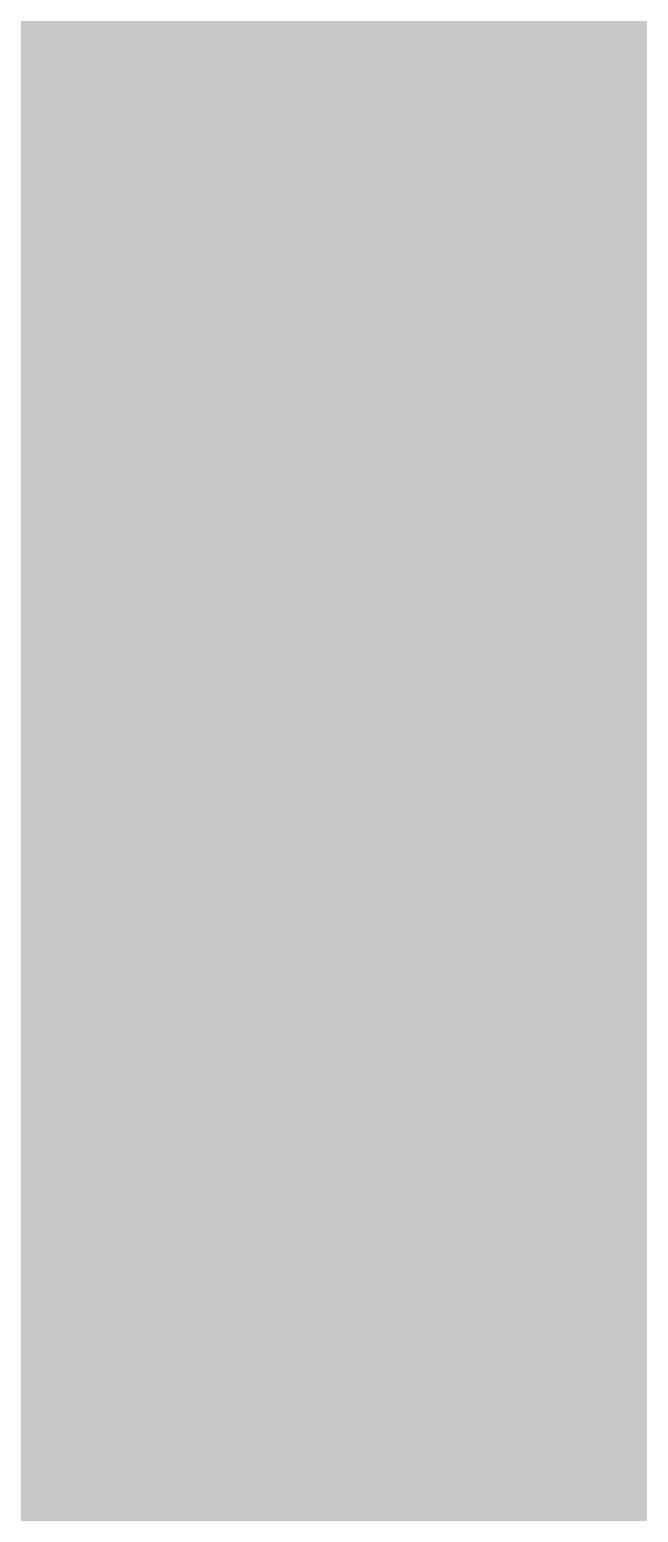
# Model space of a CAD drawing. Header units: millimetres. Extents: x -11 to 223, y -88 to 3.
# Drawn here: x 81.5958 to 81.637, y -76.0343 to -75.9339 of the extents above; entities that cross this region are included whole.
import ezdxf

# ---------------------------------------------------------------- set-up
doc = ezdxf.new("R2010")
doc.units = ezdxf.units.MM
doc.header["$MEASUREMENT"] = 0
for name, color, linetype, true_color in [('Bottom-Layer', 7, 'Continuous', 0x0000ff), ('Top-Layer', 7, 'Continuous', 0xff0000), ('Top-Silkscreen-Layer', 7, 'Continuous', 0xffcc00)]:
    doc.layers.add(name, color=color, linetype=linetype, true_color=true_color)

msp = doc.modelspace()

# ---------------------------------------------------------------- hatches: boundary and pattern name
at = {"layer": 'Bottom-Layer'}
msp.add_hatch(color=256, dxfattribs=at).paths.add_polyline_path([(-10.33528, 1.97866), (-0.38039, 1.97866), (-0.84578, 1.72673), (-1.19549, 1.32954), (-1.38645, 0.83599), (-1.39516, 0.30686), (-1.22055, -0.1927), (-0.8841, -0.60119), (-0.42726, -0.8683), (0.09374, -0.96115), (1.79374, -0.96115), (2.31473, -0.8683), (2.77158, -0.60119), (3.10802, -0.1927), (3.28264, 0.30686), (3.27393, 0.83599), (3.08296, 1.32954), (2.73326, 1.72673), (2.26787, 1.97866), (222.62891, 1.97866), (222.62891, -87.47523), (-10.33528, -87.47523)])
at = {"layer": 'Top-Layer'}
msp.add_hatch(color=256, dxfattribs=at).paths.add_polyline_path([(-10.33528, 1.97866), (-0.38039, 1.97866), (-0.84578, 1.72673), (-1.19549, 1.32954), (-1.38645, 0.83599), (-1.39516, 0.30686), (-1.22055, -0.1927), (-0.8841, -0.60119), (-0.42726, -0.8683), (0.09374, -0.96115), (1.79374, -0.96115), (2.31473, -0.8683), (2.77158, -0.60119), (3.10802, -0.1927), (3.28264, 0.30686), (3.27393, 0.83599), (3.08296, 1.32954), (2.73326, 1.72673), (2.26787, 1.97866), (222.62891, 1.97866), (222.62891, -87.47523), (-10.33528, -87.47523)])
at = {"layer": 'Top-Silkscreen-Layer'}
msp.add_hatch(color=256, dxfattribs=at).paths.add_polyline_path([(81.83517, -76.36435), (81.53037, -76.36435), (81.53037, -75.85815), (81.83517, -75.85815)])
msp.add_hatch(color=256, dxfattribs=at).paths.add_polyline_path([(81.83517, -76.36435), (81.53037, -76.36435), (81.53037, -75.85815), (81.83517, -75.85815)])

# ---------------------------------------------------------------- linework, layer by layer
at = {"layer": 'Bottom-Layer', "const_width": 0.0508}
msp.add_lwpolyline([(80.61202, -62.42527), (80.61202, -79.16632), (80.20512, -79.43993), (79.93371, -79.84832), (79.83902, -80.32943), (79.93544, -80.8102), (80.20833, -81.2176), (80.61622, -81.48975), (81.09716, -81.5853), (81.57811, -81.48975), (81.986, -81.2176), (82.25888, -80.8102), (82.3553, -80.32943), (82.26062, -79.84832), (81.98921, -79.43993), (81.5823, -79.16632), (81.5823, -62.42527)], dxfattribs=at)
at = {"layer": 'Top-Layer', "const_width": 0.0508}
msp.add_lwpolyline([(90.42193, -78.91542), (86.65242, -75.1459), (86.49503, -75.04074), (86.30937, -75.00381), (82.9017, -75.00381), (82.71605, -75.04074), (82.55866, -75.1459), (81.62215, -76.08241), (81.0751, -76.08241), (80.89602, -76.13039), (80.76494, -76.26148), (80.71695, -76.44055), (80.71695, -76.98761), (80.34815, -77.35641), (80.45386, -76.67202), (80.39186, -75.98231), (80.1658, -75.32774), (79.78896, -74.74676), (79.28344, -74.27346)], dxfattribs=at)

doc.saveas('drawing.dxf')
